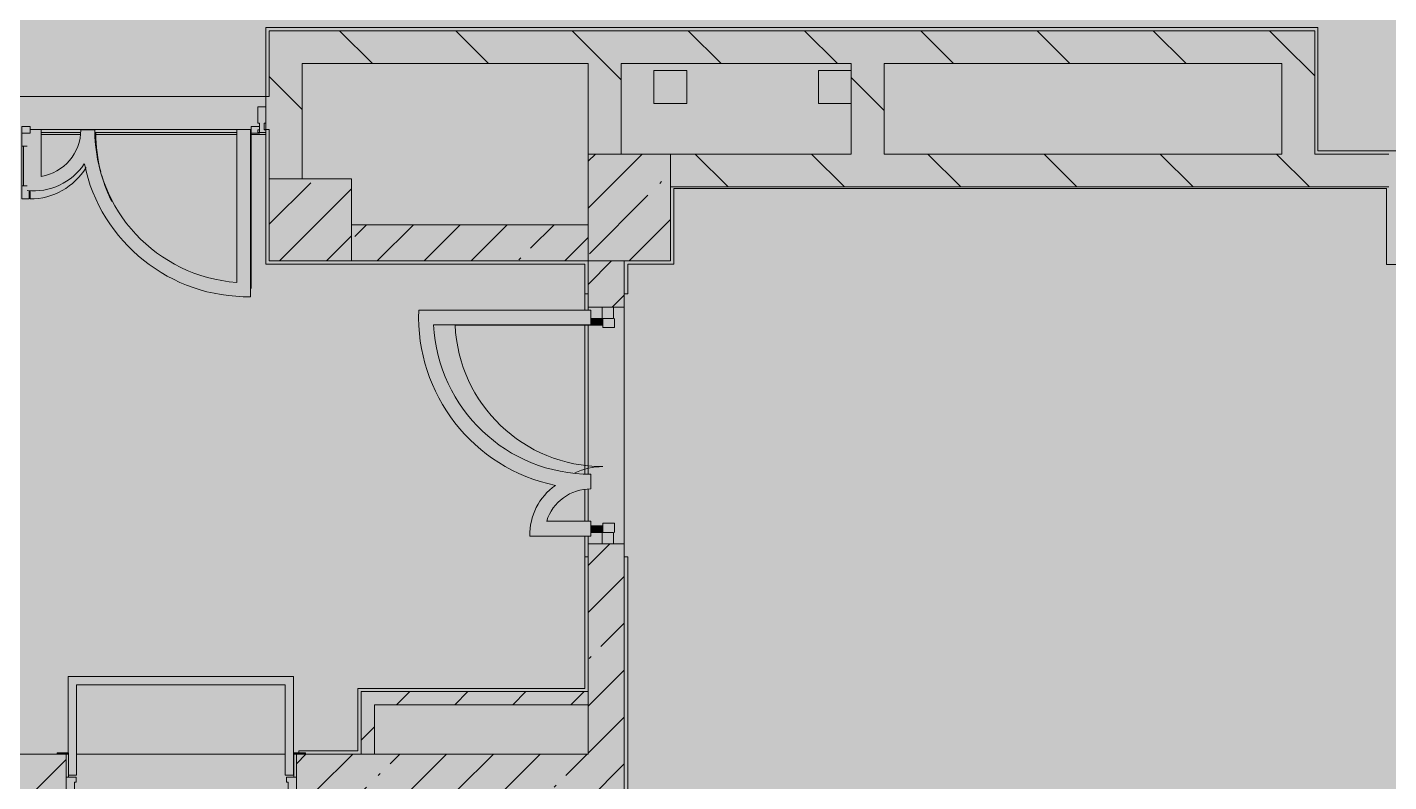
# Model space of a CAD drawing. Header units: millimetres. Extents: x 36059 to 234328, y -8553 to 29000.
# Drawn here: x 179386 to 187668, y 7732 to 12321 of the extents above; entities that cross this region are included whole.
import ezdxf

# ---------------------------------------------------------------- set-up
doc = ezdxf.new("R2010")
doc.units = ezdxf.units.MM
doc.layers.add('A-DETL-GENF-2', color=7, linetype='Continuous', lineweight=9, true_color=0xc0c0c0, transparency=0.4)
for name, color, linetype, lineweight, true_color in [('A-DETL-GENF-4', 7, 'Continuous', 5, 0xb7b7b7), ('A-DETL-GENF-5', 7, 'Continuous', 5, 0xe2e2e2), ('A-DOOR-2', 7, 'Continuous', 5, 0xe2e2e2), ('A-DOOR-3', 7, 'Continuous', 5, 0xb7b7b7), ('A-DOOR-FRAM-1', 7, 'Continuous', 5, 0xe2e2e2), ('A-DOOR-FRAM-3', 7, 'Continuous', 5, 0xb7b7b7), ('A-FLOR-1', 7, 'Continuous', 5, 0xb7b7b7), ('A-GLAZ-CWMG-2', 7, 'Continuous', 5, 0x737373), ('A-WALL-5', 7, 'Continuous', 9, 0x737373), ('I-WALL-3', 7, 'Continuous', 5, 0x737373), ('S-COLS-4', 7, 'Continuous', 5, 0x737373)]:
    doc.layers.add(name, color=color, linetype=linetype, lineweight=lineweight, true_color=true_color)
doc.layers.add('I-WALL-4', color=7, linetype='Continuous', lineweight=5)
doc.layers.add('S-COLS-3', color=7, linetype='Continuous', lineweight=5)
pattern_1 = [(45, (107317.9, 0), (-285.1231, 285.1231), []), (45, (107603, 0), (-285.1231, 285.1231), [504.031, -100.806, 16.764, -84.042])]
pattern_2 = [(135, (107317.9, 0), (-353.5534, -353.5534), [])]
pattern_3 = [(45, (107317.9, 0), (-176.7767, 176.7767), [])]

# ---------------------------------------------------------------- blocks, each defined once
blk = doc.blocks.new('BSC_Колонна _Прямоугольная - 650х500-23287315-3_10_2_птичка')
at = {"layer": 'S-COLS-3'}
h = blk.add_hatch(dxfattribs=at)
h.set_pattern_fill('FP_131', color=256, style=0, pattern_type=2)
h.set_pattern_definition([(135, (11225, -75730), (-285.1231, -285.1231), []), (135, (11225, -75444.88), (-285.1231, -285.1231), [504.031, -100.806, 16.764, -84.042])])
h.paths.add_polyline_path([(325, 120), (325, 250), (-325, 250), (-325, -250), (325, -250), (325, -217)])
at = {"layer": 'S-COLS-4'}
for p, q in [((325, 250), (-325, 250)), ((-325, 250), (-325, -250)), ((325, -250), (325, 250)), ((-325, -250), (325, -250))]:
    blk.add_line(p, q, dxfattribs=at)
blk = doc.blocks.new('BSC_Колонна _Прямоугольная - 500х500-V99-3_10_2_птичка')
at = {"layer": 'S-COLS-3'}
h = blk.add_hatch(dxfattribs=at)
h.set_pattern_fill('FP_132', color=256, style=0, pattern_type=2)
h.set_pattern_definition([(45, (-73790, -11150), (-285.1231, 285.1231), []), (45, (-73504.88, -11150), (-285.1231, 285.1231), [504.031, -100.806, 16.764, -84.042])])
h.paths.add_polyline_path([(-141.4, -250), (250, -250), (250, 250), (-250, 250), (-250, -250)])
at = {"layer": 'S-COLS-4'}
for p, q in [((250, 250), (-250, 250)), ((-250, 250), (-250, -250)), ((250, -250), (250, 250)), ((-250, -250), (250, -250))]:
    blk.add_line(p, q, dxfattribs=at)
blk = doc.blocks.new('110_Дверь_СКБ_2Ст - Д-1 Лестничная клетка EIS60-24319353-3_10_2_птичка')
at = {"layer": 'A-DOOR-2'}
for points in [[(612.5, 1010), (612.5, 110), (662.5, 110), (662.5, 1010)], [(-631.1, 510), (-637.5, 510), (-637.5, 110), (-587.5, 110), (-587.5, 510)], [(712.5, 30), (697.5, 30), (697.5, -110), (712.5, -110)]]:
    blk.add_hatch(color=256, dxfattribs=at).paths.add_polyline_path(points)
h = blk.add_hatch(color=256, dxfattribs=at)
h.paths.add_polyline_path([(662.5, 110), (662.5, 60), (652.5, 60), (652.5, 30), (712.5, 30), (712.5, 110)])
h.paths.add_polyline_path([(-637.5, 110), (-687.5, 110), (-687.5, 30), (-627.5, 30), (-631.1, 60), (-637.5, 60)])
at = {"layer": 'A-DOOR-FRAM-1'}
for points in [[(-742.5, 118), (-742.5, 110), (-672.5, 110), (-672.5, 118)], [(697.5, 118), (697.5, 110), (767.5, 110), (767.5, 118)], [(-672.5, 30), (-687.5, 30), (-687.5, -110), (-672.5, -110)], [(-672.5, -110), (-742.5, -110), (-742.5, -118), (-672.5, -118)], [(697.5, -110), (697.5, -118), (767.5, -118), (767.5, -110)]]:
    blk.add_hatch(color=256, dxfattribs=at).paths.add_polyline_path(points)
at = {"layer": 'A-DOOR-3'}
for p, q in [((662.5, 1010), (612.5, 1010)), ((612.5, 1010), (612.5, 110)), ((662.5, 110), (662.5, 1010)), ((-637.5, 510), (-637.5, 110)), ((-587.5, 510), (-637.5, 510)), ((-587.5, 110), (-587.5, 510)), ((-637.5, 110), (-587.5, 110)), ((612.5, 110), (662.5, 110))]:
    blk.add_line(p, q, dxfattribs=at)
for centre, radius, start, end in [((662.5, 110), 900, 90, 180), ((-637.5, 110), 400, 360, 90)]:
    blk.add_arc(centre, radius, start, end, dxfattribs=at)
at = {"layer": 'A-DOOR-FRAM-3'}
for p, q in [((-672.5, 118), (-742.5, 118)), ((-742.5, 118), (-742.5, 110)), ((-742.5, 110), (-672.5, 110)), ((-637.5, 110), (-687.5, 110)), ((-687.5, 110), (-687.5, 30)), ((-672.5, 110), (-672.5, 118)), ((-637.5, 60), (-637.5, 110)), ((662.5, 110), (662.5, 60)), ((712.5, 110), (662.5, 110)), ((767.5, 118), (697.5, 118)), ((697.5, 118), (697.5, 110)), ((697.5, 110), (767.5, 110)), ((712.5, 30), (712.5, 110)), ((767.5, 110), (767.5, 118)), ((-687.5, 30), (-627.5, 30)), ((-672.5, 30), (-687.5, 30)), ((-687.5, 30), (-687.5, -110)), ((-672.5, -110), (-672.5, 30)), ((-627.5, 60), (-637.5, 60)), ((-627.5, 30), (-627.5, 60)), ((662.5, 60), (652.5, 60)), ((652.5, 60), (652.5, 30)), ((652.5, 30), (712.5, 30)), ((712.5, 30), (697.5, 30)), ((697.5, 30), (697.5, -110)), ((712.5, -110), (712.5, 30)), ((-672.5, -110), (-742.5, -110)), ((-742.5, -110), (-742.5, -118)), ((-742.5, -118), (-672.5, -118)), ((-687.5, -110), (-672.5, -110)), ((-672.5, -118), (-672.5, -110)), ((697.5, -110), (712.5, -110)), ((767.5, -110), (697.5, -110)), ((697.5, -110), (697.5, -118)), ((697.5, -118), (767.5, -118)), ((767.5, -118), (767.5, -110))]:
    blk.add_line(p, q, dxfattribs=at)
blk = doc.blocks.new('Прямоугольный импост - 50 x 70 мм-32306832-3_10_2_птичка')
at = {"layer": 'A-GLAZ-CWMG-2'}
for p, q in [((-70, 35), (0, 35)), ((-70, -35), (-70, 35)), ((0, 35), (0, -35)), ((0, -35), (-70, -35))]:
    blk.add_line(p, q, dxfattribs=at)
blk = doc.blocks.new('Дверь_Витражная_остекление_ - ДВН_ДАО_Главный вход_1200 в свету Д-22 _п_-32306833-3_10_2_птичка')
at = {"layer": 'A-DOOR-2'}
for points in [[(-610, -35), (-610, -30), (-650, -35), (-650, -103), (-611.7, -103), (-610, -87)], [(650, -87), (650, -30), (610, -35), (610, -103), (650, -103)]]:
    blk.add_hatch(color=256, dxfattribs=at).paths.add_polyline_path(points)
at = {"layer": 'A-DETL-GENF-4'}
for p, q in [((-650, 40), (-595, 40)), ((-595, 40), (-595, -30)), ((650, 40), (595, 40)), ((595, 40), (595, -30)), ((-610, -30), (-650, -30)), ((-595, -30), (-650, -30)), ((-650, -35), (-650, -103)), ((-610, -930), (-610, -30)), ((595, -30), (650, -30)), ((610, -30), (610, -103)), ((650, -30), (610, -30)), ((650, -103), (650, -35))]:
    blk.add_line(p, q, dxfattribs=at)
at = {"layer": 'A-DOOR-3'}
for p, q in [((-650, -103), (-650, -35)), ((650, -103), (650, -35))]:
    blk.add_line(p, q, dxfattribs=at)
for centre, radius, start, end in [((-650, -30), 900, 272.47677, 0), ((650, -30), 400, 180, 205.34539)]:
    blk.add_arc(centre, radius, start, end, dxfattribs=at)
blk = doc.blocks.new('Прямоугольный импост - 50 x 70 мм-32306835-3_10_2_птичка')
at = {"layer": 'A-GLAZ-CWMG-2'}
for p, q in [((0, 35), (-70, 35)), ((-70, 35), (-70, -35)), ((0, -35), (0, 35)), ((-70, -35), (0, -35))]:
    blk.add_line(p, q, dxfattribs=at)
blk = doc.blocks.new('Дверь_Витражная_остекление_ - В-18-32468702-3_10_2_птичка')
at = {"layer": 'A-DETL-GENF-5'}
blk.add_hatch(color=256, dxfattribs=at).paths.add_polyline_path([(689.5, 420), (677.5, 420), (677.5, 369.7), (689.5, 369.5), (689.5, 20), (722.5, 20), (722.5, 420)])
at = {"layer": 'A-DETL-GENF-4'}
for p, q in [((-672.5, 965), (-672.5, 20)), ((-672.5, 965), (-672.5, 20)), ((722.5, 420), (677.5, 420)), ((677.5, 420), (677.5, 369.7)), ((722.5, 420), (677.5, 420)), ((677.5, 420), (677.5, 369.7)), ((722.5, 420), (722.5, 20)), ((722.5, 20), (722.5, 420)), ((722.5, 340), (689.5, 340)), ((712.5, 340), (712.5, 100)), ((722.5, 100), (689.5, 100))]:
    blk.add_line(p, q, dxfattribs=at)
at = {"layer": 'A-DOOR-3'}
for p, q in [((-672.5, 965), (-672.5, 20)), ((672.5, 420), (672.5, 369.8)), ((-672.5, 20), (-722.5, 20)), ((-722.5, 20), (-722.5, -20)), ((-672.5, -20), (-672.5, 20)), ((722.5, 20), (672.5, 20)), ((672.5, 20), (672.5, -20)), ((722.5, -20), (722.5, 20)), ((-722.5, -20), (-672.5, -20)), ((672.5, -20), (722.5, -20))]:
    blk.add_line(p, q, dxfattribs=at)
for centre, radius, start, end in [((-672.5, 20), 945, 15.85424, 26.17307), ((672.5, 20), 400, 90, 148.53811), ((-672.5, 20), 945, 360, 14.43128), ((672.5, 20), 400, 177.03782, 180)]:
    blk.add_arc(centre, radius, start, end, dxfattribs=at)
blk = doc.blocks.new('Прямоугольный импост - Импост структурный с накладкой - 160мм Темный-33326242-3_10_2_птичка')
at = {"layer": 'A-GLAZ-CWMG-2'}
for p, q in [((0, 140), (-50, 140)), ((-50, 140), (-50, 40)), ((0, 40), (0, 140)), ((-50, 40), (-40, 40)), ((-40, 0), (-50, 0)), ((-50, 0), (-50, -17)), ((-40, 40), (-40, 0)), ((-10, 0), (-10, 40)), ((-10, 40), (0, 40)), ((0, 0), (-10, 0)), ((0, -17), (0, 0)), ((-50, -17), (0, -17))]:
    blk.add_line(p, q, dxfattribs=at)

msp = doc.modelspace()

# ---------------------------------------------------------------- hatches: boundary and pattern name
at = {"layer": 'A-DETL-GENF-2'}
msp.add_hatch(color=256, dxfattribs=at).paths.add_polyline_path([(178169.8, -251.7), (183167.9, -251.7), (183167.9, 3288.3), (191887.9, 3288.3), (191887.9, 27348.3), (149227.9, 27348.3), (149227.9, 23888.3), (145628, 23888.3), (145628, -251.7), (177237.6, -251.7)])
at = {"layer": 'I-WALL-4'}
h = msp.add_hatch(dxfattribs=at)
h.set_pattern_fill('FP_108', color=256, style=0, pattern_type=2)
h.set_pattern_definition(pattern_2)
h.paths.add_polyline_path([(186559.7, 12100), (187017.9, 12100), (187017.9, 12300), (180857.9, 12300), (180857.9, 12100), (186361.5, 12100)])
h = msp.add_hatch(dxfattribs=at)
h.set_pattern_fill('FP_108', color=256, style=0, pattern_type=2)
h.set_pattern_definition(pattern_2)
h.paths.add_polyline_path([(187217.9, 11550), (187217.9, 12300), (187017.9, 12300), (187017.9, 11550)])
h = msp.add_hatch(dxfattribs=at)
h.set_pattern_fill('FP_108', color=256, style=0, pattern_type=2)
h.set_pattern_definition(pattern_2)
h.paths.add_polyline_path([(180857.9, 11400), (181057.9, 11400), (181057.9, 12100), (180857.9, 12100), (180857.9, 11700)])
h = msp.add_hatch(dxfattribs=at)
h.set_pattern_fill('FP_108', color=256, style=0, pattern_type=2)
h.set_pattern_definition(pattern_2)
h.paths.add_polyline_path([(182797.9, 11550), (182997.9, 11550), (182997.9, 12100), (182797.9, 12100)])
h = msp.add_hatch(dxfattribs=at)
h.set_pattern_fill('FP_108', color=256, style=0, pattern_type=2)
h.set_pattern_definition(pattern_2)
h.paths.add_polyline_path([(184598.4, 11550), (184598.4, 12100), (184398.4, 12100), (184398.4, 11550)])
h = msp.add_hatch(dxfattribs=at)
h.set_pattern_fill('FP_108', color=256, style=0, pattern_type=2)
h.set_pattern_definition(pattern_2)
h.paths.add_polyline_path([(175967.9, 11700), (176071.9, 11700), (176071.9, 11900), (175967.9, 11900), (175967.9, 11799.5)])
h.paths.add_polyline_path([(177551.9, 11700), (177627.9, 11700), (177627.9, 11900), (177551.9, 11900), (177551.9, 11799.5)])
h.paths.add_polyline_path([(178147.9, 11700), (178147.9, 11900), (178127.9, 11900), (178127.9, 11700)])
h.paths.add_polyline_path([(180857.9, 11700), (180857.9, 11900), (180837.9, 11900), (180837.9, 11700)])
h = msp.add_hatch(dxfattribs=at)
h.set_pattern_fill('FP_108', color=256, style=0, pattern_type=2)
h.set_pattern_definition(pattern_2)
h.paths.add_polyline_path([(186089.7, 11350), (187667.9, 11350), (187667.9, 11550), (183297.9, 11550), (183297.9, 11350), (184695.3, 11350)])
h = msp.add_hatch(dxfattribs=at)
h.set_pattern_fill('FP_105', color=256, style=0, pattern_type=2)
h.set_pattern_definition(pattern_1)
h.paths.add_polyline_path([(182797.9, 10900), (182797.9, 11120), (181357.9, 11120), (181357.9, 10900)])
h = msp.add_hatch(dxfattribs=at)
h.set_pattern_fill('FP_105', color=256, style=0, pattern_type=2)
h.set_pattern_definition(pattern_1)
h.paths.add_polyline_path([(182830.9, 7900), (183017.9, 7900), (183017.9, 9179), (182797.9, 9179), (182797.9, 7900)])
h.paths.add_polyline_path([(182797.9, 10619), (183017.9, 10619), (183017.9, 10900), (182797.9, 10900)])
h = msp.add_hatch(dxfattribs=at)
h.set_pattern_fill('FP_110', color=256, style=0, pattern_type=2)
h.set_pattern_definition(pattern_3)
h.paths.add_polyline_path([(181497.9, 7900), (181497.9, 8280), (181417.9, 8280), (181417.9, 7900)])
h = msp.add_hatch(dxfattribs=at)
h.set_pattern_fill('FP_110', color=256, style=0, pattern_type=2)
h.set_pattern_definition(pattern_3)
h.paths.add_polyline_path([(182797.9, 8200), (182797.9, 8280), (181497.9, 8280), (181497.9, 8200)])
h = msp.add_hatch(dxfattribs=at)
h.set_pattern_fill('FP_105', color=256, style=0, pattern_type=2)
h.set_pattern_definition(pattern_1)
h.paths.add_polyline_path([(181077.9, 7680), (182797.9, 7680), (182797.9, 7900), (181022.9, 7900), (181022.9, 7680)])
h.paths.add_polyline_path([(179567.9, 7680), (179622.9, 7680), (179622.9, 7900), (179177.9, 7900), (179177.9, 7680), (179397.9, 7680)])
h = msp.add_hatch(dxfattribs=at)
h.set_pattern_fill('FP_105', color=256, style=0, pattern_type=2)
h.set_pattern_definition(pattern_1)
h.paths.add_polyline_path([(183017.9, 120), (183017.9, 350), (182797.9, 350), (182797.9, 120), (182830.9, 120)])
h.paths.add_polyline_path([(182830.9, 1150), (183017.9, 1150), (183017.9, 3550), (182797.9, 3550), (182797.9, 1150)])
h.paths.add_polyline_path([(182830.9, 4050), (183017.9, 4050), (183017.9, 7900), (182797.9, 7900), (182797.9, 4050)])

# ---------------------------------------------------------------- linework, layer by layer
at = {"layer": 'A-FLOR-1'}
for p, q in [((180837.9, 11900), (180837.9, 12320)), ((180837.9, 12320), (187236.9, 12320)), ((187236.9, 12320), (187236.9, 11570)), ((183198.4, 12057), (183398.4, 12057)), ((183198.4, 11857), (183198.4, 12057)), ((183398.4, 12057), (183398.4, 11857)), ((184198.4, 12057), (184398.4, 12057)), ((184198.4, 11857), (184198.4, 12057)), ((183398.4, 11857), (183198.4, 11857)), ((184398.4, 11857), (184198.4, 11857)), ((179470.6, 11700), (179402.9, 11700)), ((179470.6, 11413.8), (179470.6, 11700)), ((179710.1, 11680), (179470.6, 11680)), ((179796.6, 11697.2), (179711.9, 11697.2)), ((180660.2, 11680), (179797.5, 11680)), ((180744.9, 11700), (180660.2, 11700)), ((180660.2, 11700), (180660.2, 10768.9)), ((180744.9, 10681.9), (180744.9, 11700)), ((180837.9, 10880), (180837.9, 11680)), ((180837.9, 11669), (180837.9, 11680)), ((179470.6, 11669), (179709, 11669)), ((179798.2, 11669), (180660.2, 11669)), ((180744.9, 11669), (180837.9, 11669)), ((187236.9, 11570), (190868.4, 11570)), ((187653.9, 11340), (183318.9, 11340)), ((183318.9, 11340), (183318.9, 10880)), ((187653.9, 10879), (187653.9, 11340)), ((182777.9, 10880), (180837.9, 10880)), ((182777.9, 10880), (182777.9, 10600.7)), ((183318.9, 10880), (183038.9, 10880)), ((183038.9, 10880), (183038.9, 10700)), ((191777.9, 10879), (187653.9, 10879)), ((182797.9, 10700), (182777.9, 10700)), ((183038.9, 10700), (183017.9, 10700)), ((182814.9, 10600.7), (181767.8, 10600.7)), ((182814.9, 10510.7), (182814.9, 10600.7)), ((181858, 10510.7), (182814.9, 10510.7)), ((182777.9, 9604.5), (182777.9, 10510.7)), ((182814.9, 9512.6), (182814.9, 9602.6)), ((182777.9, 9316.6), (182777.9, 9509.1)), ((182814.9, 9316.6), (182545.5, 9316.6)), ((182814.9, 9226.6), (182814.9, 9316.6)), ((182443, 9226.6), (182814.9, 9226.6)), ((182777.9, 9226.6), (182777.9, 8300)), ((182777.9, 9100), (182797.9, 9100)), ((183017.9, 9100), (183038.9, 9100)), ((183038.9, 9100), (183038.9, 4070)), ((181004.8, 8371.9), (179634.8, 8371.9)), ((179634.8, 8371.9), (179634.8, 7908)), ((181004.8, 7771.9), (181004.8, 8371.9)), ((179684.8, 7771.9), (179684.8, 8321.9)), ((179684.8, 8321.9), (180954.8, 8321.9)), ((180954.8, 8321.9), (180954.8, 7771.9)), ((181397.9, 7920), (181397.9, 8300)), ((181397.9, 8300), (182777.9, 8300)), ((181037.9, 7908), (181037.9, 7920)), ((181037.9, 7920), (181397.9, 7920)), ((179637.9, 7771.9), (179684.8, 7771.9)), ((180954.8, 7771.9), (181004.8, 7771.9))]:
    msp.add_line(p, q, dxfattribs=at)
for centre, radius, start, end in [((179424.8, 11697.2), 287, 279.17366, 0), ((180727.3, 11697.2), 930.7, 180, 265.86869), ((179424.8, 11697.2), 371.7, 263.98747, 326.07537), ((180727.3, 11697.2), 1015.4, 191.7891, 270.99569), ((182811.9, 10557.6), 1045, 177.63591, 258.21594), ((182811.9, 10557.6), 955, 182.81459, 270.17999), ((182811.9, 9233.6), 369, 125.33508, 181.08444), ((182811.9, 9233.6), 279, 89.3839, 162.68951)]:
    msp.add_arc(centre, radius, start, end, dxfattribs=at)
at = {"layer": 'A-WALL-5'}
for p, q in [((182797.9, 8200), (182797.9, 8280)), ((181417.9, 7900), (181497.9, 7900))]:
    msp.add_line(p, q, dxfattribs=at)
at = {"layer": 'I-WALL-3'}
for p, q in [((187217.9, 12300), (180857.9, 12300)), ((180857.9, 12300), (180857.9, 11900)), ((187217.9, 11550), (187217.9, 12300)), ((181057.9, 12100), (182797.9, 12100)), ((181057.9, 11400), (181057.9, 12100)), ((182797.9, 12100), (182797.9, 11550)), ((182997.9, 11550), (182997.9, 12100)), ((182997.9, 12100), (184398.4, 12100)), ((184398.4, 12100), (184398.4, 11550)), ((184598.4, 12100), (187017.9, 12100)), ((184598.4, 11550), (184598.4, 12100)), ((187017.9, 12100), (187017.9, 11550)), ((178127.9, 11900), (180857.9, 11900)), ((180837.9, 11900), (180837.9, 11700)), ((180660.2, 11700), (179470.6, 11700)), ((180827.9, 11700), (180857.9, 11700)), ((180857.9, 11700), (180857.9, 11400)), ((184398.4, 11550), (183297.9, 11550)), ((187017.9, 11550), (184598.4, 11550)), ((187667.9, 11550), (187217.9, 11550)), ((183297.9, 11350), (187667.9, 11350)), ((182797.9, 11120), (181357.9, 11120)), ((181357.9, 10900), (182797.9, 10900)), ((182797.9, 10900), (182797.9, 10600.7)), ((183017.9, 10900), (183017.9, 7900)), ((182797.9, 10619), (183017.9, 10619)), ((182797.9, 9603.5), (182797.9, 10510.7)), ((182797.9, 9316.6), (182797.9, 9511)), ((182797.9, 9226.6), (182797.9, 8280)), ((183017.9, 9179), (182797.9, 9179)), ((181417.9, 8280), (181417.9, 7900)), ((182797.9, 8280), (181417.9, 8280)), ((181497.9, 7900), (181497.9, 8200)), ((181497.9, 8200), (182797.9, 8200)), ((182797.9, 8200), (182797.9, 7900)), ((179567.9, 7900), (179177.9, 7900)), ((179684.8, 7900), (180954.8, 7900)), ((181417.9, 7900), (181077.9, 7900)), ((182797.9, 7900), (181497.9, 7900)), ((183017.9, 4050), (183017.9, 7900))]:
    msp.add_line(p, q, dxfattribs=at)

# ---------------------------------------------------------------- block references
at = {"layer": 'A-DOOR-3'}
for name, p, rotation in [('Дверь_Витражная_остекление_ - В-18-32468702-3_10_2_птичка', (180075.4, 11697), 180), ('Дверь_Витражная_остекление_ - ДВН_ДАО_Главный вход_1200 в свету Д-22 _п_-32306833-3_10_2_птичка', (182917.9, 9899), 269.9999999999994), ('110_Дверь_СКБ_2Ст - Д-1 Лестничная клетка EIS60-24319353-3_10_2_птичка', (180335.4, 7790), 180)]:
    msp.add_blockref(name, p, dxfattribs=dict(at, rotation=rotation))
at = {"layer": 'A-GLAZ-CWMG-2'}
msp.add_blockref('Прямоугольный импост - Импост структурный с накладкой - 160мм Темный-33326242-3_10_2_птичка', (180837.9, 11697), dxfattribs=at)
at = {"layer": 'A-GLAZ-CWMG-2', "rotation": 89.99999999999942}
msp.add_blockref('Прямоугольный импост - 50 x 70 мм-32306835-3_10_2_птичка', (182917.9, 10619), dxfattribs=at)
at = {"layer": 'A-GLAZ-CWMG-2', "extrusion": (0, 0, -1), "rotation": 270.0000000000006}
msp.add_blockref('Прямоугольный импост - 50 x 70 мм-32306832-3_10_2_птичка', (-182917.9, 9179), dxfattribs=at)
at = {"layer": 'S-COLS-4', "rotation": 270.0000000000007}
msp.add_blockref('BSC_Колонна _Прямоугольная - 650х500-23287315-3_10_2_птичка', (183047.9, 11225), dxfattribs=at)
at = {"layer": 'S-COLS-4'}
msp.add_blockref('BSC_Колонна _Прямоугольная - 500х500-V99-3_10_2_птичка', (181107.9, 11150), dxfattribs=at)

doc.saveas('drawing.dxf')
